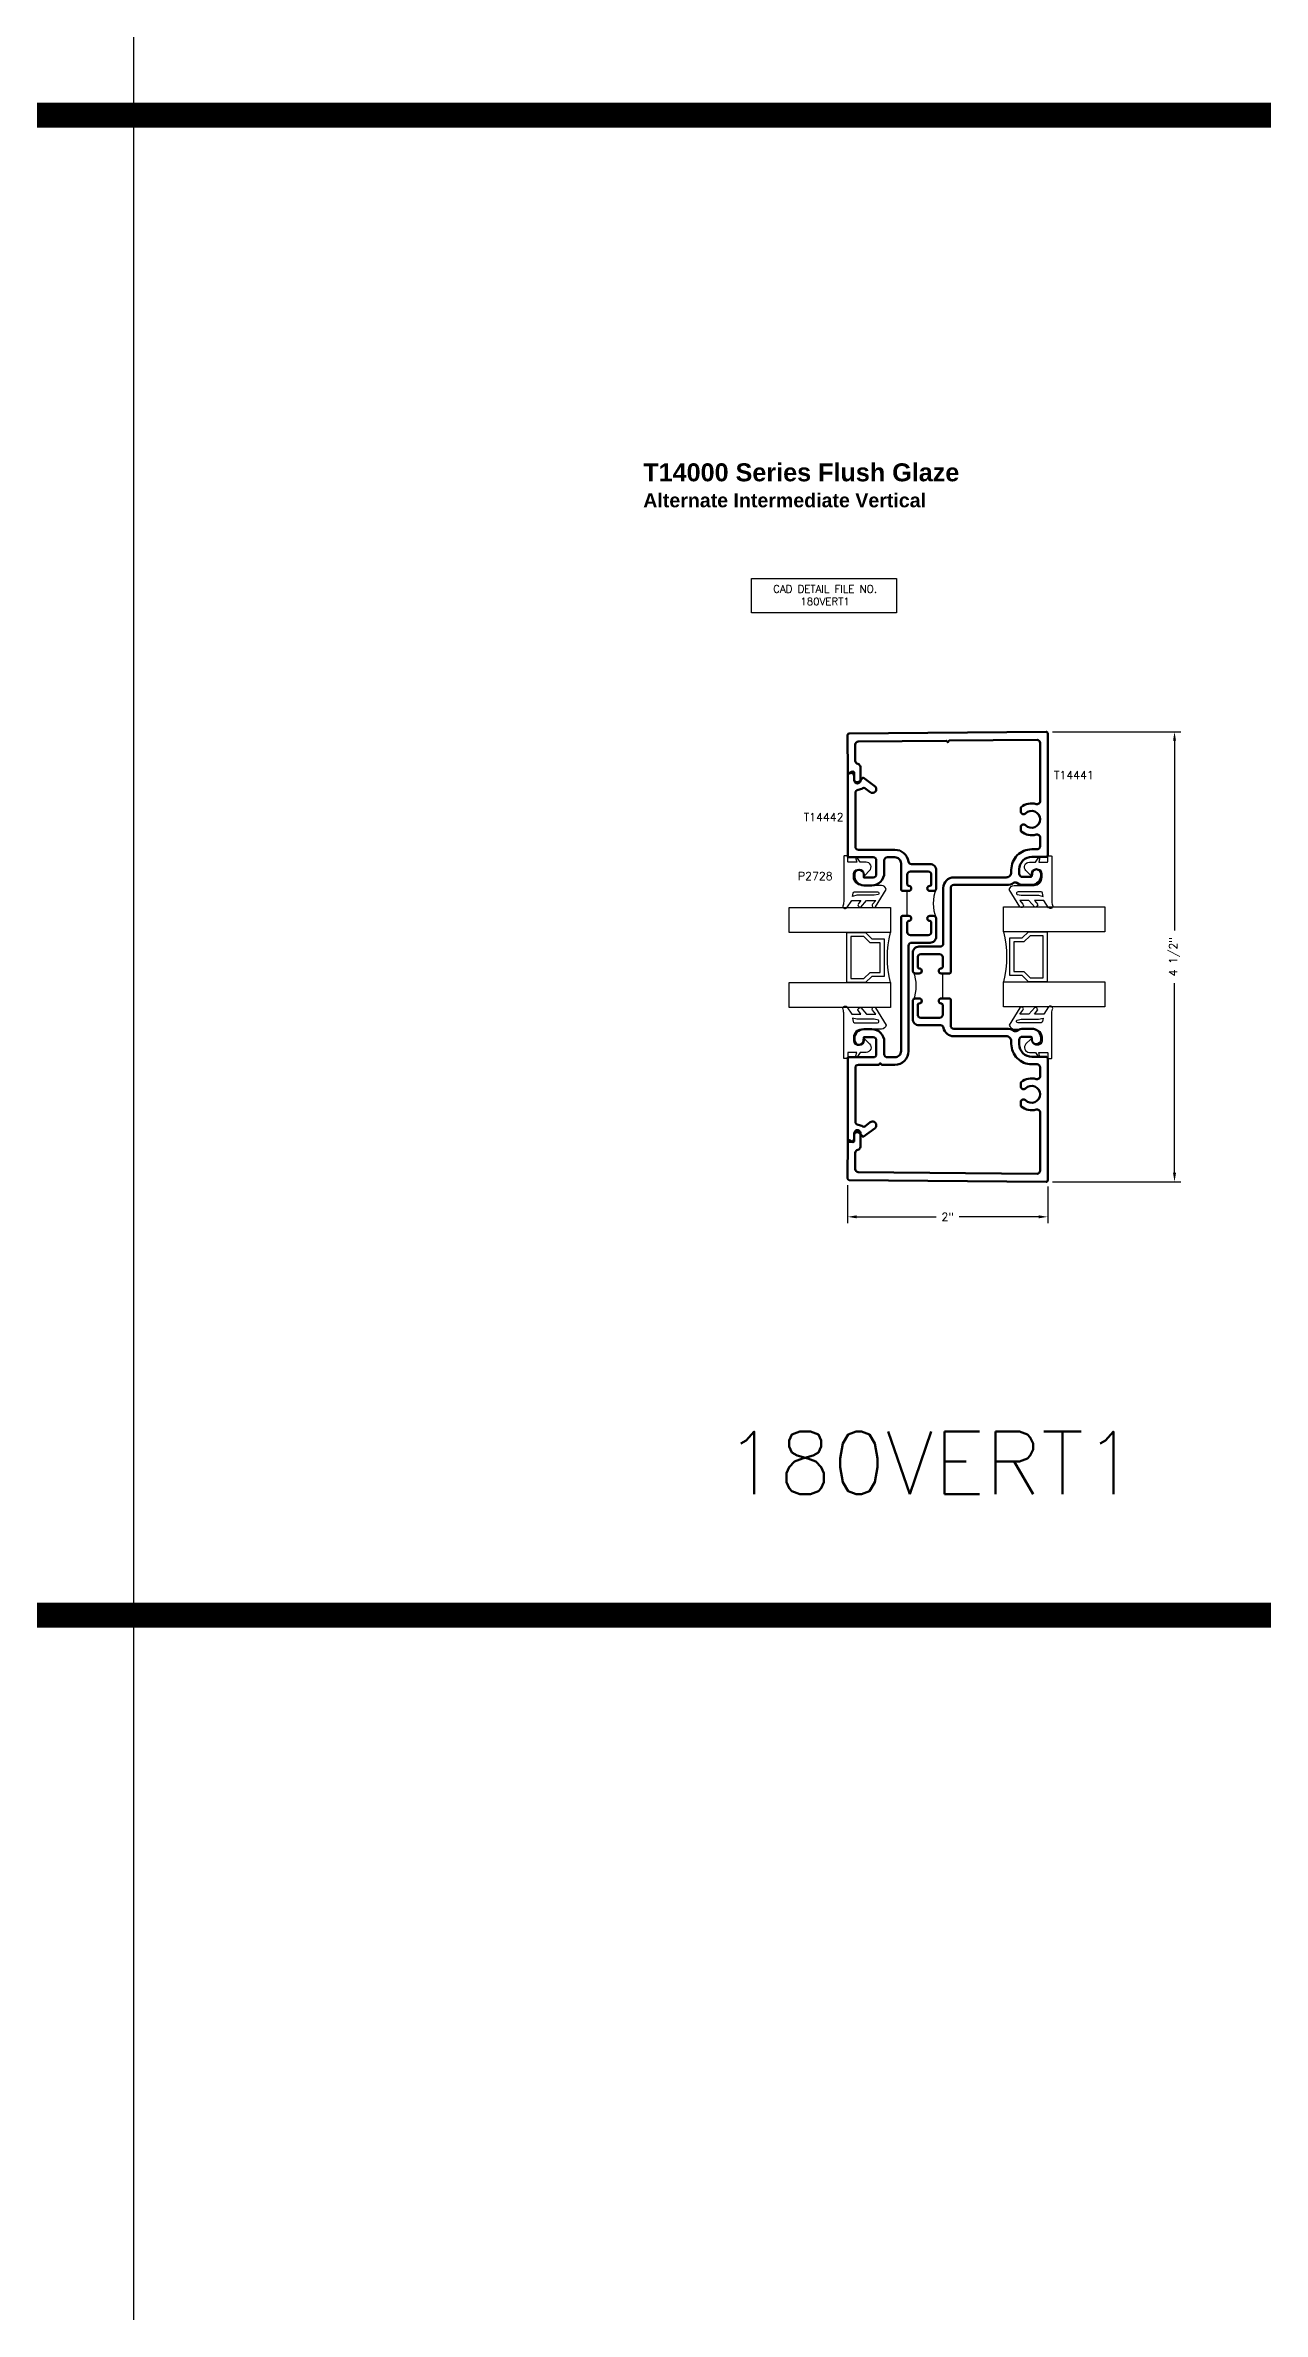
# Model space of a CAD drawing. Extents: x 0 to 139, y -15 to 75.
# Drawn here: x 91.81 to 103.97, y 7.91 to 30.58 of the extents above; entities that cross this region are included whole.
import ezdxf

# ---------------------------------------------------------------- set-up
doc = ezdxf.new("R2010")
doc.units = 0
doc.header["$MEASUREMENT"] = 0
doc.header["$PDMODE"] = 3
doc.layers.get('DEFPOINTS').update_dxf_attribs({"linetype": 'CONTINUOUS'})
for name, color, linetype in [('R-ANNO-DIMS', 3, 'CONTINUOUS'), ('R-ANNO-TEXT', 6, 'CONTINUOUS'), ('R-Det1', 4, 'CONTINUOUS'), ('R-Det2', 2, 'CONTINUOUS'), ('R-OTLN', 1, 'CONTINUOUS'), ('R-PAT1', 5, 'CONTINUOUS'), ('TITLE', 7, 'CONTINUOUS')]:
    doc.layers.add(name, color=color, linetype=linetype)
doc.styles.get("Standard").update_dxf_attribs({"font": 'simplex'})
doc.dimstyles.new('1X', dxfattribs={"dimtxt": 0.08, "dimasz": 0.09, "dimexe": 0.0625, "dimexo": 0.0625, "dimgap": 0.062, "dimtad": 0, "dimdec": 5, "dimzin": 4, "dimdsep": 46, "dimlunit": 5, "dimtxsty": 'Standard', "dimcen": 0, "dimclrd": 256, "dimclre": 256, "dimclrt": 256, "dimadec": 0, "dimazin": 1, "dimtfac": 1, "dimtdec": 5, "dimtofl": 0, "dimtmove": 0, "dimatfit": 3, "dimfxl": 0, "dimfrac": 2, "dimtolj": 1, "dimtzin": 4, "dimarcsym": 0})

# ---------------------------------------------------------------- blocks, each defined once
blk = doc.blocks.new('*D58')
at = {"layer": 'DEFPOINTS', "color": 0}
for p in [(101.809, 23.711), (101.809, 19.211), (103.091, 19.211)]:
    blk.add_point(p, dxfattribs=at)
at = {"layer": 'R-ANNO-DIMS', "lineweight": -2}
for p, q in [((101.871, 23.711), (103.153, 23.711)), ((103.091, 23.621), (103.091, 21.723)), ((103.091, 19.301), (103.091, 21.199)), ((101.871, 19.211), (103.153, 19.211))]:
    blk.add_line(p, q, dxfattribs=at)
at = {"layer": 'R-ANNO-DIMS'}
for points in [[(103.076, 23.621), (103.106, 23.621), (103.091, 23.711)], [(103.076, 19.301), (103.106, 19.301), (103.091, 19.211)]]:
    blk.add_solid(points, dxfattribs=at)
at = {"layer": 'R-ANNO-DIMS', "insert": (103.091, 21.461), "char_height": 0.08, "attachment_point": 5, "rotation": 90}
blk.add_mtext('\\A1;4 1/2"', dxfattribs=at)
blk = doc.blocks.new('*D59')
at = {"layer": 'DEFPOINTS', "color": 0}
for p in [(99.824, 19.238), (101.824, 19.226), (101.824, 18.861)]:
    blk.add_point(p, dxfattribs=at)
at = {"layer": 'R-ANNO-DIMS', "lineweight": -2}
for p, q in [((99.824, 19.176), (99.824, 18.799)), ((101.824, 19.164), (101.824, 18.799)), ((99.914, 18.861), (100.708, 18.861)), ((101.734, 18.861), (100.939, 18.861))]:
    blk.add_line(p, q, dxfattribs=at)
at = {"layer": 'R-ANNO-DIMS'}
for points in [[(99.914, 18.876), (99.914, 18.846), (99.824, 18.861)], [(101.734, 18.876), (101.734, 18.846), (101.824, 18.861)]]:
    blk.add_solid(points, dxfattribs=at)
at = {"layer": 'R-ANNO-DIMS', "insert": (100.824, 18.861), "char_height": 0.08, "attachment_point": 5}
blk.add_mtext('\\A1;2"', dxfattribs=at)
blk = doc.blocks.new('P2728 gasket')
at = {"layer": 'R-Det2'}
blk.add_lwpolyline([(86.461, 33.362), (86.567, 33.537, 0.301952), (86.52, 33.577), (86.32, 33.577, -0.414214), (86.24, 33.657), (86.24, 33.695, -0.388879), (86.276, 33.735), (86.292, 33.736, -0.440011), (86.336, 33.696), (86.336, 33.682, 0.668179), (86.353, 33.675), (86.401, 33.724, 0.668179), (86.366, 33.809), (86.307, 33.809), (86.279, 33.849, 0.836323), (86.264, 33.842), (86.273, 33.809), (86.189, 33.809, -0.414214), (86.183, 33.815), (86.183, 33.865, 0.414214), (86.177, 33.871), (86.149, 33.871, 0.414214), (86.143, 33.865), (86.143, 33.427, -0.083245), (86.135, 33.378), (86.135, 33.378)], format="xyb", dxfattribs=at)
for points in [[(86.174, 33.352), (86.223, 33.426), (86.314, 33.426), (86.283, 33.384)], [(86.313, 33.359), (86.371, 33.426), (86.462, 33.426), (86.431, 33.388)]]:
    blk.add_lwpolyline(points, dxfattribs=at)
at = {"layer": 'R-Det2', "lineweight": 25}
blk.add_lwpolyline([(86.235, 33.499, -0.372312), (86.249, 33.512), (86.48, 33.512, -0.668179), (86.49, 33.486), (86.448, 33.478), (86.274, 33.478), (86.23, 33.465)], format="xyb", close=True, dxfattribs=at)
at = {"layer": 'R-Det2', "ltscale": 0.1}
for centre, radius, start, end in [((86.157, 33.369), 0.0237, 157.7655, 314.5007), ((86.313, 33.388), 0.0297, 188.4603, 270), ((86.446, 33.375), 0.0199, 139.7022, 319.7022)]:
    blk.add_arc(centre, radius, start, end, dxfattribs=at)

msp = doc.modelspace()

# ---------------------------------------------------------------- linework, layer by layer
at = {"layer": 'R-ANNO-TEXT'}
msp.add_lwpolyline([(98.8617696, 25.2427665), (100.3132496, 25.2427665), (100.3132496, 24.9007037), (98.8617696, 24.9007037)], close=True, dxfattribs=at)
at = {"layer": 'R-Det1', "lineweight": 50}
for points in [[(100.4351582, 22.1200211), (100.3681582, 22.1200211), (100.3581582, 22.1300211), (100.3581582, 22.3945048, 0.4142135624), (100.2961582, 22.4565048), (100.2211582, 22.4565048, 0.4142135624), (100.1901582, 22.4255048), (100.1901582, 22.3005048, -0.4142135624), (100.0651582, 22.1755048), (99.9851581, 22.1755048, -0.4142132454), (99.8921572, 22.2685058), (99.8921582, 22.2685058), (99.8921582, 22.2850058, -1), (99.9851582, 22.2850058), (99.9851582, 22.2555048), (100.0791582, 22.2555048, 0.4142135624), (100.1101582, 22.2865048), (100.1101582, 22.4255048, 0.4142135624), (100.0791582, 22.4565048), (99.8261582, 22.4565048), (99.8261582, 23.3005048), (99.8571582, 23.3005048, -0.4161327233), (99.8881582, 23.2695048), (99.8881582, 23.2375048, 0.667873573), (99.9410582, 23.2156048), (99.9789582, 23.2535048), (100.0976582, 23.1652048, -0.2391768851), (100.1101582, 23.1403048), (100.1101582, 23.1371048, -0.6157428407), (100.0502582, 23.1070048), (99.9945582, 23.1485048, 0.3082190999), (99.9773582, 23.1490048, -0.1250270914), (99.9291582, 23.1320048, 0.3842927381), (99.9011582, 23.1012048), (99.9011582, 22.5615048, 0.4133333333), (99.9311582, 22.5315048), (100.2961582, 22.5315048, -0.3719405979), (100.4316916, 22.4144973, 0.3719405979), (100.4623597, 22.3880211), (100.6481582, 22.3880211, -0.4142135624), (100.7101582, 22.3260211), (100.7101582, 22.1510211, -0.4142135624), (100.6791582, 22.1200211), (100.6451582, 22.1200211, -0.4142135624), (100.6201582, 22.1450211, -0.4142135624), (100.6451582, 22.1700211, 0.4142135624), (100.6601582, 22.1850211), (100.6601582, 22.2820211, 0.4142135624), (100.6291582, 22.3130211), (100.4511582, 22.3130211, 0.4142135624), (100.4201582, 22.2820211), (100.4201582, 22.1850211, 0.4142135624), (100.4351582, 22.1700211, -0.4142135624), (100.4601582, 22.1450211, -0.4142135624)], [(100.4351582, 21.8700211), (100.4351582, 21.8700211, -0.4142135624), (100.4601582, 21.8450211, -0.4142135624), (100.4351582, 21.8200211, 0.4142135624), (100.4201582, 21.8050211), (100.4201582, 21.7080211, 0.4142135624), (100.4511582, 21.6770211), (100.6291582, 21.6770211, 0.4142135624), (100.6601582, 21.7080211), (100.6601582, 21.8050211, 0.4142135624), (100.6451582, 21.8200211, -0.4142135624), (100.6201582, 21.8450211, -0.4142135624), (100.6451582, 21.8700211), (100.6791582, 21.8700211, -0.4142135624), (100.7101582, 21.8390211), (100.7101582, 21.6640211, -0.4142135624), (100.6481582, 21.6020211), (100.4644082, 21.6020211, 0.4142135624), (100.4331582, 21.5707711), (100.4331582, 20.5185048, -0.4142135624), (100.2961582, 20.3815048), (100.1651582, 20.3815048), (100.1501582, 20.3965048), (100.1351582, 20.3815048), (99.9311582, 20.3815048, 0.4166706115), (99.9011582, 20.3515048), (99.9011582, 19.8119048, 0.3842927381), (99.9291582, 19.7811048, -0.1213374475), (99.9773582, 19.7641048, 0.3082190999), (99.9945582, 19.7646048), (100.0502582, 19.8061048, -0.6157428407), (100.1101582, 19.7760048), (100.1101582, 19.7727048, -0.2383281561), (100.0976582, 19.7479048), (99.9789582, 19.6595048), (99.9410582, 19.6975048, 0.6690389661), (99.8881582, 19.6755048), (99.8881582, 19.6435048, -0.4129032258), (99.8571582, 19.6125048), (99.8261582, 19.6125048), (99.8261582, 20.4565048), (100.0791582, 20.4565048, 0.4142135624), (100.1101582, 20.4875048), (100.1101582, 20.6265058, 0.4142135624), (100.0791582, 20.6575058), (99.9851592, 20.6575058), (99.9851582, 20.6280048, -1), (99.8921582, 20.6280048), (99.8921572, 20.6445048, -0.4142132454), (99.9851581, 20.7375058), (100.0651582, 20.7375058, -0.4142136322), (100.1901582, 20.6125058), (100.1901582, 20.4875048, 0.4142135624), (100.2211582, 20.4565048), (100.2961582, 20.4565048, 0.4142135624), (100.3581582, 20.5185048), (100.3581582, 21.8600211), (100.3681582, 21.8700211)]]:
    msp.add_lwpolyline(points, format="xyb", close=True, dxfattribs=at)
at = {"layer": 'R-Det2'}
for points in [[(100.2524614, 21.2037102), (100.2524613, 20.9537102), (99.2383776, 20.9537102), (99.2383776, 21.2037102), (99.8144613, 21.2037102), (99.8144613, 21.7037102), (99.2383776, 21.7037102), (99.2383776, 21.9537102), (100.2524613, 21.9537102), (100.2524613, 21.7037102), (99.8144613, 21.7037102), (100.0024613, 21.7037102), (100.0644613, 21.6417102), (100.1894613, 21.6417102), (100.1894613, 21.2657102), (100.0644613, 21.2657102), (100.0024613, 21.2037102), (99.8144613, 21.2037102), (100.2524613, 21.2037102, -0.1233101835), (100.2524613, 21.7037102, 0.8755579354)], [(101.3817331, 21.7124129), (101.3817331, 21.9624129), (102.3958169, 21.9624129), (102.3958169, 21.7124129), (101.8197331, 21.7124129), (101.8197331, 21.2124129), (102.3958169, 21.2124129), (102.3958169, 20.9624129), (101.3817331, 20.9624129), (101.3817331, 21.2124129), (101.8197331, 21.2124129), (101.6317331, 21.2124129), (101.5697331, 21.2744129), (101.4447331, 21.2744129), (101.4447331, 21.6504129), (101.5697331, 21.6504129), (101.6317331, 21.7124129), (101.8197331, 21.7124129), (101.3817331, 21.7124129, -0.1233101835), (101.3817331, 21.2124129, 0.8755579354)]]:
    msp.add_lwpolyline(points, format="xyb", dxfattribs=at)
for points in [[(99.8544613, 21.2437102), (99.9858927, 21.2437102), (100.0478927, 21.3057102), (100.1494613, 21.3057102), (100.1494613, 21.6017102), (100.0478927, 21.6017102), (99.9858927, 21.6637102), (99.8544613, 21.6637102), (99.8544613, 21.2437102)], [(101.7797331, 21.6724129), (101.6483017, 21.6724129), (101.5863017, 21.6104129), (101.4847331, 21.6104129), (101.4847331, 21.3144129), (101.5863017, 21.3144129), (101.6483017, 21.2524129), (101.7797331, 21.2524129), (101.7797331, 21.6724129)]]:
    msp.add_lwpolyline(points, dxfattribs=at)
at = {"layer": 'R-OTLN', "lineweight": 50}
for points in [[(100.8446408, 21.2951027), (100.8546408, 21.3051027), (100.8546408, 22.1492152, -0.4142135624), (100.8856408, 22.1802152), (101.4146408, 22.1802152, 0.1450639488), (101.4827497, 22.2004002, -0.2963644577), (101.5165318, 22.2004002, 0.1450639488), (101.5846408, 22.1802152), (101.6646408, 22.1802152, 0.4155724693), (101.7576408, 22.2736474), (101.7576408, 22.2897162, 1), (101.6646408, 22.2897162), (101.6646408, 22.2752152, -0.4142135624), (101.6496408, 22.2602152), (101.5706408, 22.2602152, -0.4142135624), (101.5396408, 22.2912152), (101.5396408, 22.3362152, -0.4142135624), (101.6646408, 22.4612152), (101.8086408, 22.4612152, 0.4142135624), (101.8236408, 22.4762152), (101.8236408, 23.6961232, 0.4160038791), (101.8085491, 23.711123), (99.8386773, 23.6942238, 0.4142058065), (99.8238063, 23.6791327), (99.8270316, 23.3020029, 0.5773500035), (99.8390904, 23.2951776), (99.8674487, 23.3118752, -0.5773500035), (99.8900589, 23.2990777), (99.8906866, 23.2256881, 1.000029034), (99.9526843, 23.2262202), (99.9515437, 23.3595896, 0.3582490687), (99.9262845, 23.3897885, -0.3582490687), (99.9010253, 23.4199874), (99.8996248, 23.5837434, -0.4142058065), (99.9303577, 23.6150074), (100.8089933, 23.622545), (100.8239949, 23.6075435), (100.8392999, 23.622805), (101.7173748, 23.6303379, -0.4167284122), (101.7486408, 23.599339), (101.7486408, 23.0186028, -0.5028435991), (101.7086906, 22.9889229, 0.2556484292), (101.558883, 22.9573538, 0.2190376255), (101.5536408, 22.9459615), (101.5536408, 22.9156269, 0.6705407069), (101.6025016, 22.8955745, -2.4366677679), (101.6025016, 22.7768558, 0.6705407069), (101.5536408, 22.7568034), (101.5536408, 22.7264689, 0.2190376255), (101.558883, 22.7150765, 0.2556484292), (101.7086906, 22.6835074, -0.5028435991), (101.7486408, 22.6538275), (101.7486408, 22.5672152, -0.4142135624), (101.7176408, 22.5362152), (101.6646408, 22.5362152, 0.4142135624), (101.4596408, 22.3312152), (101.4596408, 22.3052152, -0.4142135624), (101.4096408, 22.2552152), (100.8856408, 22.2552152, 0.4142135624), (100.7796408, 22.1492152), (100.7796408, 21.5943527, -0.4142135624), (100.7483908, 21.5631027), (100.5366408, 21.5631027, 0.4142135624), (100.4746408, 21.5011027), (100.4746408, 21.3261027, 0.4142135624), (100.5056408, 21.2951027), (100.5396408, 21.2951027, 0.4142135624), (100.5646408, 21.3201027, 0.4142135624), (100.5396408, 21.3451027, -0.4142135624), (100.5246408, 21.3601027), (100.5246408, 21.4571027, -0.4142135624), (100.5556408, 21.4881027), (100.7436408, 21.4881027, -0.4142135624), (100.7746408, 21.4571027), (100.7746408, 21.3601027, -0.4142135624), (100.7596408, 21.3451027, 0.4142135624), (100.7346408, 21.3201027, 0.4142135624), (100.7596408, 21.2951027), (100.7746408, 21.2951027)], [(100.7746408, 21.0451027), (100.7596408, 21.0451027, 0.4142135624), (100.7346408, 21.0201027, 0.4142135624), (100.7596408, 20.9951027, -0.4142135624), (100.7746408, 20.9801027), (100.7746408, 20.8831027, -0.4142135624), (100.7436408, 20.8521027), (100.5556408, 20.8521027, -0.4142135624), (100.5246408, 20.8831027), (100.5246408, 20.9801027, -0.4142135624), (100.5396408, 20.9951027, 0.4142135624), (100.5646408, 21.0201027, 0.4142135624), (100.5396408, 21.0451027), (100.5056408, 21.0451027, 0.4142135624), (100.4746408, 21.0141027), (100.4746408, 20.8391027, 0.4142135624), (100.5366408, 20.7771027), (100.7513503, 20.7771027, -0.3569974072), (100.7817372, 20.7522376, 0.3569974072), (100.8856408, 20.6672152), (101.4096408, 20.6672152, -0.4142135624), (101.4596408, 20.6172152), (101.4596408, 20.5912152, 0.4142135624), (101.6646408, 20.3862152), (101.7176408, 20.3862152, -0.4142135624), (101.7486408, 20.3552152), (101.7486408, 20.2686028, -0.5028435991), (101.7086906, 20.2389229, 0.2556484292), (101.558883, 20.2073538, 0.2190376255), (101.5536408, 20.1959615), (101.5536408, 20.1656269, 0.6705407069), (101.6025016, 20.1455745, -2.4366677679), (101.6025016, 20.0268558, 0.6705407069), (101.5536408, 20.0068034), (101.5536408, 19.9764689, 0.2190376255), (101.558883, 19.9650765, 0.2556484292), (101.7086906, 19.9335074, -0.5028435991), (101.7486408, 19.9038275), (101.7486408, 19.3230913, -0.4167284122), (101.7173748, 19.2920925), (99.9303577, 19.3074229, -0.4142058065), (99.8996248, 19.3386869), (99.9010167, 19.5014429, -0.3582490687), (99.9262759, 19.5316418, 0.3582490687), (99.9515351, 19.5618407), (99.9526843, 19.6962101, 1.000029034), (99.8906866, 19.6967422), (99.8900589, 19.6233526, -0.5773500035), (99.8674487, 19.6105551), (99.8390904, 19.6272527, 0.5773500035), (99.8270316, 19.6204274), (99.8238063, 19.2432976, 0.4142058065), (99.8386773, 19.2282065), (101.8085491, 19.2113073, 0.4160038791), (101.8236408, 19.2263071), (101.8236408, 20.4462152, 0.4142135624), (101.8086408, 20.4612152), (101.6646408, 20.4612152, -0.4142135624), (101.5396408, 20.5862152), (101.5396408, 20.6312152, -0.4142135624), (101.5706408, 20.6622152), (101.6496408, 20.6622152, -0.4142135624), (101.6646408, 20.6472152), (101.6646408, 20.6327142, 1), (101.7576408, 20.6327142), (101.7576408, 20.6487829, 0.415572152), (101.6646409, 20.7422152), (101.5846408, 20.7422152, 0.1450639488), (101.5165318, 20.7220301, -0.2963644577), (101.4827497, 20.7220301, 0.1450639488), (101.4146408, 20.7422152), (100.8856408, 20.7422152, -0.4142135624), (100.8546408, 20.7732152), (100.8546408, 21.0351027), (100.8446408, 21.0451027)]]:
    msp.add_lwpolyline(points, format="xyb", close=True, dxfattribs=at)
at = {"layer": 'R-PAT1'}
for points in [[(100.6601582, 21.8050211), (100.6601582, 21.7080211, -0.4142135624), (100.6291582, 21.6770211), (100.4511582, 21.6770211, -0.4142135624), (100.4201582, 21.7080211), (100.4201582, 21.8050211, -0.4142135624), (100.4351582, 21.8200211, 0.4142135624), (100.4601582, 21.8450211, 0.4142135624), (100.4351582, 21.8700211), (100.4201582, 21.8700211), (100.4201582, 22.1200211), (100.4351582, 22.1200211, 0.4142135624), (100.4601582, 22.1450211, 0.4142135624), (100.4351582, 22.1700211, -0.4142135624), (100.4201582, 22.1850211), (100.4201582, 22.2820211, -0.4142135624), (100.4511582, 22.3130211), (100.6291582, 22.3130211, -0.4142135624), (100.6601582, 22.2820211), (100.6601582, 22.1850211, -0.4142135624), (100.6451582, 22.1700211, 0.4142135624), (100.6201582, 22.1450211, 0.4142135624), (100.6451582, 22.1200211), (100.6791582, 22.1200211, 0.3026074371), (100.7077662, 22.1390804, 0.2003205128), (100.7077662, 21.8509618, 0.3026074371), (100.6791582, 21.8700211), (100.6451582, 21.8700211, 0.4142135624), (100.6201582, 21.8450211, 0.4142135624), (100.6451582, 21.8200211, -0.4142135624)], [(100.5258025, 20.9793727), (100.5258025, 20.8823727, 0.4142135624), (100.5568025, 20.8513727), (100.7436408, 20.8521027, 0.4142135624), (100.7746408, 20.8831027), (100.7746408, 20.9801027, 0.4142135624), (100.7596408, 20.9951027, -0.4142135624), (100.7346408, 21.0201027, -0.4142135624), (100.7596408, 21.0451027), (100.7746408, 21.0451027), (100.7746408, 21.2951027), (100.7596408, 21.2951027, -0.4142135624), (100.7346408, 21.3201027, -0.4142135624), (100.7596408, 21.3451027, 0.4142135624), (100.7746408, 21.3601027), (100.7746408, 21.4571027, 0.4142135624), (100.7436408, 21.4881027), (100.5568025, 21.4873727, 0.4142135624), (100.5258025, 21.4563727), (100.5258025, 21.3593727, 0.4142135624), (100.5408025, 21.3443727, -0.4142135624), (100.5658025, 21.3193727, -0.4142135624), (100.5408025, 21.2943727), (100.5068025, 21.2943727, -0.3026074371), (100.4781945, 21.313432, -0.2003205128), (100.4781945, 21.0253135, -0.3026074371), (100.5068025, 21.0443727), (100.5408025, 21.0443727, -0.4142135624), (100.5658025, 21.0193727, -0.4142135624), (100.5408025, 20.9943727, 0.4142135624)]]:
    msp.add_lwpolyline(points, format="xyb", close=True, dxfattribs=at)
at = {"layer": 'TITLE'}
msp.add_line((92.688667, 74.8789502), (92.688667, -0.1210498), dxfattribs=at)
at = {"layer": 'TITLE', "const_width": 0.25}
for points in [[(0.25, 29.8789502), (138.9080005, 29.8789502)], [(0.25, 14.8789502), (138.9080005, 14.8789502)]]:
    msp.add_lwpolyline(points, dxfattribs=at)

# ---------------------------------------------------------------- block references
at = {"layer": 'R-Det2'}
msp.add_blockref('P2728 gasket', (13.6428051, -11.4011597), dxfattribs=at)
at = {"layer": 'R-Det2', "xscale": -1}
msp.add_blockref('P2728 gasket', (188.0069938, -11.4011597), dxfattribs=at)
at = {"layer": 'R-Det2', "xscale": -1, "rotation": 180}
msp.add_blockref('P2728 gasket', (13.6428051, 54.3141714), dxfattribs=at)
at = {"layer": 'R-Det2', "rotation": 180}
msp.add_blockref('P2728 gasket', (188.0069938, 54.3141714), dxfattribs=at)

# ---------------------------------------------------------------- texts
at = {"layer": 'R-ANNO-TEXT', "insert": (99.5984519, 25.1771837), "char_height": 0.075, "width": 1.875, "attachment_point": 2}
msp.add_mtext('CAD DETAIL FILE NO.\\P180VERT1', dxfattribs=at)
at = {"layer": 'R-ANNO-TEXT', "char_height": 0.08}
for s, insert, attachment_point in [('\\A1;T14441', (102.2838408, 23.2779342), 6), ('T14442', (99.7828554, 22.8582929), 6), ('P2728', (99.3272547, 22.2686136), 4)]:
    msp.add_mtext(s, dxfattribs=dict(at, insert=insert, attachment_point=attachment_point))
at = {"layer": 'TITLE'}
msp.add_text('180VERT1', height=0.625, dxfattribs=at).set_placement((98.5963703, 16.0884167))
at = {"layer": 'TITLE', "insert": (97.7816942, 26.6960302, 6.2106922), "char_height": 0.18, "width": 7.44, "attachment_point": 1}
msp.add_mtext('{\\fArial|b1|i0|c0|p34;\\PT14000 Series Flush Glaze\\P\\H0.7778x;Alternate Intermediate Vertical}', dxfattribs=at)

# ---------------------------------------------------------------- dimensions: what is measured, and where the dimension line sits
at = {"layer": 'R-ANNO-DIMS'}
dim = msp.add_linear_dim(base=(103.0906568, 19.2113073), p1=(101.8085491, 23.711123), p2=(101.8085491, 19.2113073), angle=90, dimstyle='1X', override={"dimpost": '"'}, dxfattribs=at)
dim.commit()
dim.dimension.update_dxf_attribs({"geometry": '*D58', "text_midpoint": (103.0906568, 21.4612152)})
dim = msp.add_linear_dim(base=(101.8236408, 18.861105), p1=(99.8237697, 19.2384321), p2=(101.8236408, 19.2263071), dimstyle='1X', override={"dimpost": '"'}, dxfattribs=at)
dim.commit()
dim.dimension.update_dxf_attribs({"geometry": '*D59', "text_midpoint": (100.8237052, 18.861105)})

doc.saveas('drawing.dxf')
